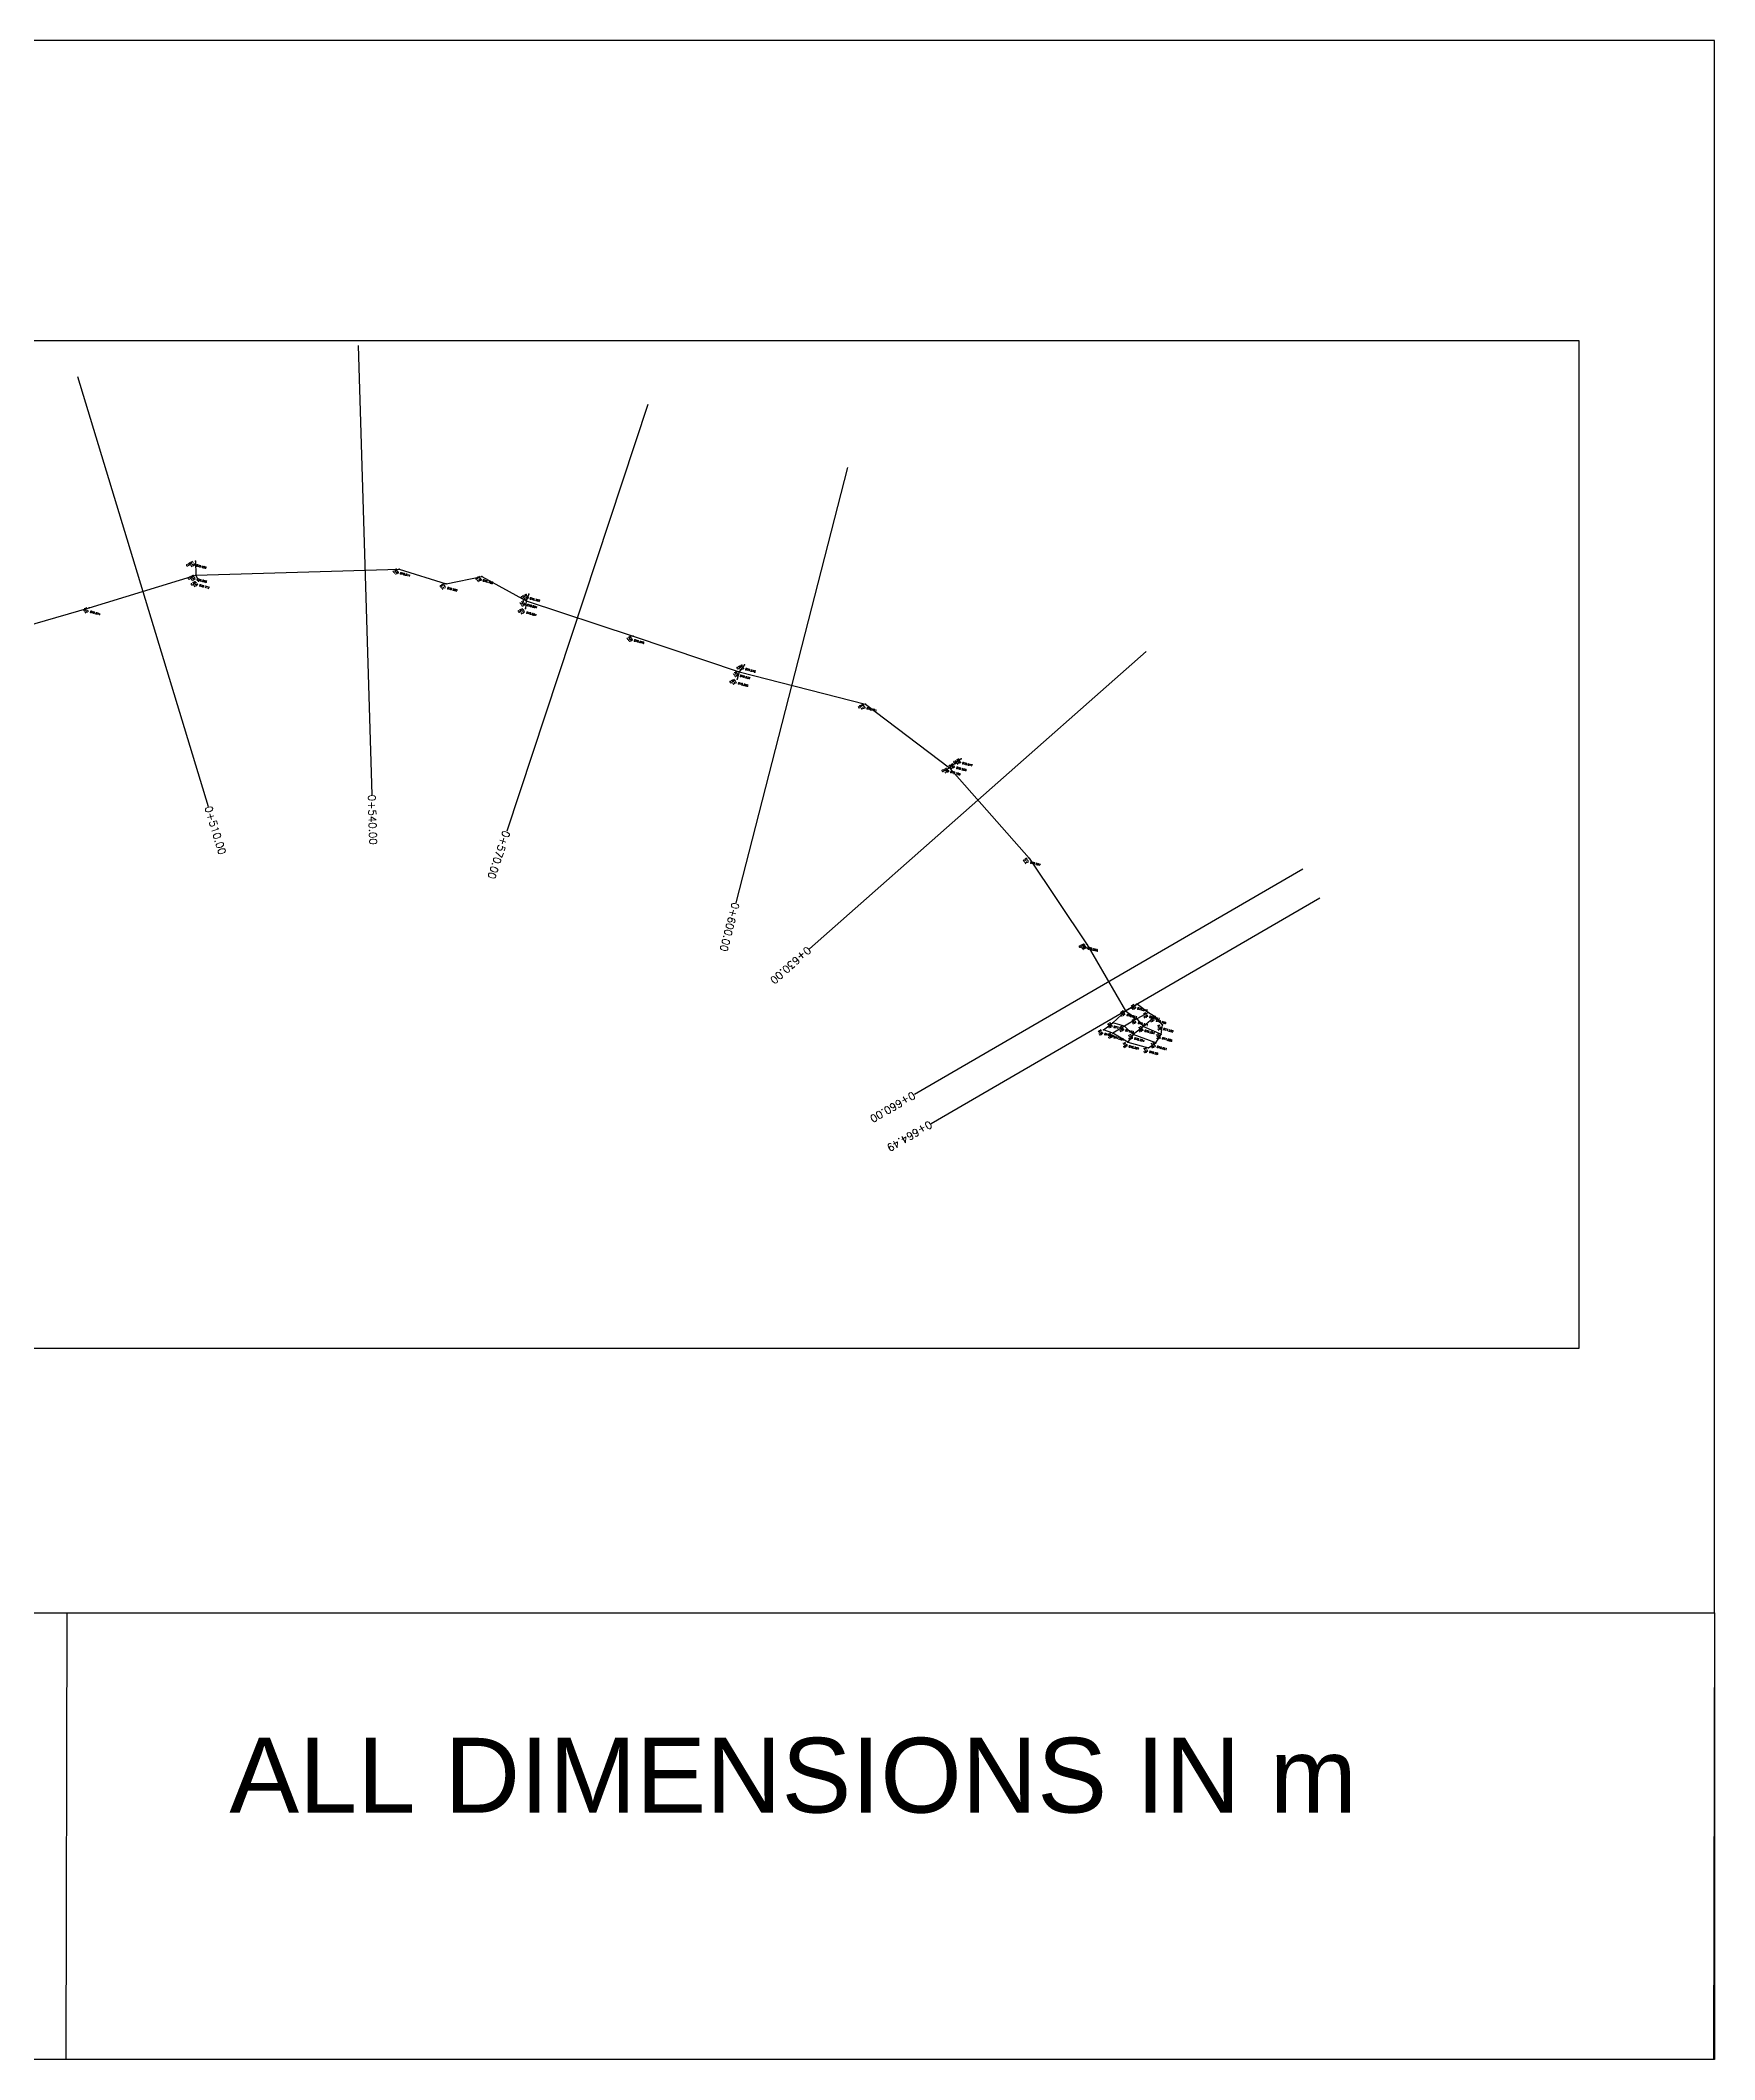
# Model space of a CAD drawing. Header units: millimetres. Extents: x 2640 to 12113, y 6003 to 13668.
# Drawn here: x 10265.6 to 10489.2, y 10493.6 to 10763.3 of the extents above; entities that cross this region are included whole.
import ezdxf
from ezdxf.enums import TextEntityAlignment as Align

# ---------------------------------------------------------------- set-up
doc = ezdxf.new("R2010")
doc.units = ezdxf.units.MM
for name, color, linetype in [('Boundary', 6, 'Continuous'), ('Chainage', 7, 'Continuous'), ('Points', 7, 'Continuous'), ('Points-ELV', 6, 'Continuous'), ('Points-NUM', 4, 'Continuous'), ('Points-TXT', 3, 'Continuous')]:
    doc.layers.add(name, color=color, linetype=linetype)
doc.styles.add('ROMANS', font='romans.shx')
doc.styles.get("Standard").update_dxf_attribs({"font": 'arial.ttf'})

# ---------------------------------------------------------------- blocks, each defined once
blk = doc.blocks.new('POINTS')
at = {"layer": 'Points'}
blk.add_line((0, 0), (0, 0), dxfattribs=at)
blk.add_point((0, 0), dxfattribs=at)
at = {"layer": 'Points-ELV', "style": 'ROMANS'}
blk.add_attdef('ELEV', text='', height=1, rotation=45, dxfattribs=at).set_placement((0, 0), align=Align.BOTTOM_LEFT)
at = {"layer": 'Points-NUM', "style": 'ROMANS'}
blk.add_attdef('PTNUM', text='', height=1, dxfattribs=at).set_placement((0, 0), align=Align.BOTTOM_RIGHT)
at = {"layer": 'Points-TXT', "style": 'ROMANS'}
blk.add_attdef('DESC', text='', height=1, dxfattribs=at).set_placement((0, 0), align=Align.BOTTOM_RIGHT)

msp = doc.modelspace()

# ---------------------------------------------------------------- linework, layer by layer
for p, q in [((10286.278, 10693.734, 0.229), (10286.339, 10691.864, 0.376)), ((10286.339, 10691.864, 0.376), (10286.674, 10691.064, 0.282)), ((10330.804, 10689.328, 0.362), (10330.432, 10688.445, 0.464)), ((10330.432, 10688.445, 0.464), (10330.349, 10687.428, 0.224)), ((10358.89, 10678.988, 0.507), (10358.623, 10677.99, 0.435)), ((10359.598, 10679.884, 0.386), (10358.89, 10678.988, 0.507)), ((10386.96, 10666.153, -0.448), (10386.414, 10665.747, -0.602)), ((10388.552, 10667.339), (10386.96, 10666.153, -0.448)), ((10408.786, 10632.115, -1.877), (10410.519, 10633.701, -1.394)), ((10410.489, 10633.684, -0.433), (10412.013, 10632.645, -1.076)), ((10410.519, 10633.701, -1.394), (10412.071, 10634.601, -1.394)), ((10413.536, 10633.46, -0.554), (10412.013, 10632.645, -1.076)), ((10412.071, 10634.601, -1.394), (10413.536, 10633.46, -0.554)), ((10414.436, 10632.938, -1.178), (10412.898, 10631.59, -1.393)), ((10413.536, 10633.46, -0.554), (10414.436, 10632.938, -1.178)), ((10415.409, 10631.821, -2.125), (10414.436, 10632.938, -1.178)), ((10407.539, 10631.156, -1.963), (10408.786, 10632.115, -1.877)), ((10408.799, 10630.723, -2.05), (10407.539, 10631.156, -1.963)), ((10410.337, 10631.647, -1.877), (10408.786, 10632.115, -1.877)), ((10410.337, 10631.647, -1.877), (10408.799, 10630.723, -2.05)), ((10410.797, 10629.503, -1.44), (10408.799, 10630.723, -2.05)), ((10412.013, 10632.645, -1.076), (10410.337, 10631.647, -1.877)), ((10411.519, 10630.549, -1.423), (10410.337, 10631.647, -1.877)), ((10411.519, 10630.549, -1.423), (10410.797, 10629.503, -1.44)), ((10412.898, 10631.59, -1.393), (10411.519, 10630.549, -1.423)), ((10414.54, 10629.442, -1.596), (10411.519, 10630.549, -1.423)), ((10412.013, 10632.645, -1.076), (10412.898, 10631.59, -1.393)), ((10412.898, 10631.59, -1.393), (10415.247, 10630.586, -1.962)), ((10414.54, 10629.442, -1.596), (10415.247, 10630.586, -1.962)), ((10415.247, 10630.586, -1.962), (10415.409, 10631.821, -2.125)), ((10410.797, 10629.503, -1.44), (10413.552, 10628.774, -1.596)), ((10413.552, 10628.774, -1.596), (10414.54, 10629.442, -1.596))]:
    msp.add_line(p, q)
for points in [[(9739.156, 10553.296), (10489.156, 10553.296), (10489.156, 10763.296), (9739.156, 10763.296)], [(9739.156, 10553.296), (10489.156, 10553.296), (10489.156, 10493.637), (9739.156, 10493.637)], [(10269.156, 10553.296), (10489.156, 10553.296), (10489.005, 10493.637), (10269.005, 10493.637)]]:
    msp.add_lwpolyline(points, close=True)
at = {"elevation": 879.506}
msp.add_lwpolyline([(10134.331, 10653.955), (10148.849, 10656.96), (10163.592, 10659.599), (10177.964, 10663.537), (10192.091, 10668.329), (10199.382, 10671.168), (10213.814, 10673.921), (10228.093, 10678.609), (10242.885, 10680.226), (10257.627, 10683.319), (10272.093, 10687.532), (10286.339, 10691.864), (10313.479, 10692.688), (10319.782, 10690.707), (10324.528, 10691.717), (10330.432, 10688.445), (10344.73, 10683.711), (10358.89, 10678.988), (10375.781, 10674.659), (10386.96, 10666.153), (10397.636, 10654.063), (10405.274, 10642.662), (10405.322, 10642.589), (10410.489, 10633.684)], dxfattribs=at)
at = {"layer": 'Boundary'}
msp.add_lwpolyline([(9758.736, 10673.752), (9758.736, 10723.223), (10471.006, 10723.223), (10471.006, 10588.606), (9758.398, 10588.606), (9758.736, 10673.752)], dxfattribs=at)
at = {"layer": 'Chainage'}
for p, q in [((10307.999, 10722.535), (10309.82, 10662.563)), ((10270.513, 10718.408), (10287.969, 10661.003)), ((10346.714, 10714.655), (10327.857, 10657.696)), ((10373.342, 10706.254), (10358.447, 10648.132)), ((10413.252, 10681.703), (10368.276, 10641.988)), ((10434.185, 10652.622), (10382.288, 10622.509)), ((10436.437, 10648.74), (10384.541, 10618.627))]:
    msp.add_line(p, q, dxfattribs=at)

# ---------------------------------------------------------------- block references
at = {"layer": 'Points', "linetype": 'Continuous'}
ref = msp.add_blockref('POINTS', (10286.278, 10693.734, 0.229), dxfattribs=dict(at, xscale=-1, rotation=210.1246328448745))
ref.add_attrib('PTNUM', '133', dxfattribs={"layer": 'Points-NUM', "height": 0.25, "rotation": 30.12463, "style": 'ROMANS'}).set_placement((10286.302, 10693.194, 0.229), align=Align.BOTTOM_RIGHT)
ref.add_attrib('DESC', 'C35R1', dxfattribs={"layer": 'Points-TXT', "height": 0.25, "rotation": 30.12463, "style": 'ROMANS'}).set_placement((10286.114, 10693.518, 0.229), align=Align.BOTTOM_RIGHT)
ref.add_attrib('ELEV', '879.659', dxfattribs={"layer": 'Points-ELV', "height": 0.25, "rotation": 345.12463, "style": 'ROMANS'}).set_placement((10286.359, 10693.007, 0.229), align=Align.BOTTOM_LEFT)
ref = msp.add_blockref('POINTS', (10313.479, 10692.688, 0.484), dxfattribs=dict(at, xscale=-1, rotation=210.1246328448745))
ref.add_attrib('PTNUM', '135', dxfattribs={"layer": 'Points-NUM', "height": 0.25, "rotation": 30.12463, "style": 'ROMANS'}).set_placement((10313.503, 10692.148, 0.484), align=Align.BOTTOM_RIGHT)
ref.add_attrib('DESC', 'L36', dxfattribs={"layer": 'Points-TXT', "height": 0.25, "rotation": 30.12463, "style": 'ROMANS'}).set_placement((10313.315, 10692.472, 0.484), align=Align.BOTTOM_RIGHT)
ref.add_attrib('ELEV', '879.914', dxfattribs={"layer": 'Points-ELV', "height": 0.25, "rotation": 345.12463, "style": 'ROMANS'}).set_placement((10313.56, 10691.961, 0.484), align=Align.BOTTOM_LEFT)
ref = msp.add_blockref('POINTS', (10286.339, 10691.864, 0.376), dxfattribs=dict(at, xscale=-1, rotation=210.1246328448745))
ref.add_attrib('PTNUM', '132', dxfattribs={"layer": 'Points-NUM', "height": 0.25, "rotation": 30.12463, "style": 'ROMANS'}).set_placement((10286.364, 10691.324, 0.376), align=Align.BOTTOM_RIGHT)
ref.add_attrib('DESC', 'C35R', dxfattribs={"layer": 'Points-TXT', "height": 0.25, "rotation": 30.12463, "style": 'ROMANS'}).set_placement((10286.176, 10691.649, 0.376), align=Align.BOTTOM_RIGHT)
ref.add_attrib('ELEV', '879.806', dxfattribs={"layer": 'Points-ELV', "height": 0.25, "rotation": 345.12463, "style": 'ROMANS'}).set_placement((10286.421, 10691.137, 0.376), align=Align.BOTTOM_LEFT)
ref = msp.add_blockref('POINTS', (10286.674, 10691.064, 0.282), dxfattribs=dict(at, xscale=-1, rotation=210.1246328448745))
ref.add_attrib('PTNUM', '134', dxfattribs={"layer": 'Points-NUM', "height": 0.25, "rotation": 30.12463, "style": 'ROMANS'}).set_placement((10286.698, 10690.524, 0.282), align=Align.BOTTOM_RIGHT)
ref.add_attrib('DESC', 'C35L', dxfattribs={"layer": 'Points-TXT', "height": 0.25, "rotation": 30.12463, "style": 'ROMANS'}).set_placement((10286.51, 10690.849, 0.282), align=Align.BOTTOM_RIGHT)
ref.add_attrib('ELEV', '879.712', dxfattribs={"layer": 'Points-ELV', "height": 0.25, "rotation": 345.12463, "style": 'ROMANS'}).set_placement((10286.755, 10690.337, 0.282), align=Align.BOTTOM_LEFT)
ref = msp.add_blockref('POINTS', (10319.782, 10690.707, 0.552), dxfattribs=dict(at, xscale=-1, rotation=210.1246328448745))
ref.add_attrib('PTNUM', '117', dxfattribs={"layer": 'Points-NUM', "height": 0.25, "rotation": 30.12463, "style": 'ROMANS'}).set_placement((10319.806, 10690.167, 0.552), align=Align.BOTTOM_RIGHT)
ref.add_attrib('DESC', 'CP3', dxfattribs={"layer": 'Points-TXT', "height": 0.25, "rotation": 30.12463, "style": 'ROMANS'}).set_placement((10319.618, 10690.492, 0.552), align=Align.BOTTOM_RIGHT)
ref.add_attrib('ELEV', '879.982', dxfattribs={"layer": 'Points-ELV', "height": 0.25, "rotation": 345.12463, "style": 'ROMANS'}).set_placement((10319.863, 10689.98, 0.552), align=Align.BOTTOM_LEFT)
ref = msp.add_blockref('POINTS', (10324.528, 10691.717, 0.358), dxfattribs=dict(at, xscale=-1, rotation=210.1246328448745))
ref.add_attrib('PTNUM', '118', dxfattribs={"layer": 'Points-NUM', "height": 0.25, "rotation": 30.12463, "style": 'ROMANS'}).set_placement((10324.553, 10691.177, 0.358), align=Align.BOTTOM_RIGHT)
ref.add_attrib('DESC', 'RF3', dxfattribs={"layer": 'Points-TXT', "height": 0.25, "rotation": 30.12463, "style": 'ROMANS'}).set_placement((10324.365, 10691.501, 0.358), align=Align.BOTTOM_RIGHT)
ref.add_attrib('ELEV', '879.788', dxfattribs={"layer": 'Points-ELV', "height": 0.25, "rotation": 345.12463, "style": 'ROMANS'}).set_placement((10324.61, 10690.99, 0.358), align=Align.BOTTOM_LEFT)
ref = msp.add_blockref('POINTS', (10330.804, 10689.328, 0.362), dxfattribs=dict(at, xscale=-1, rotation=210.1246328448745))
ref.add_attrib('PTNUM', '138', dxfattribs={"layer": 'Points-NUM', "height": 0.25, "rotation": 30.12463, "style": 'ROMANS'}).set_placement((10330.828, 10688.788, 0.362), align=Align.BOTTOM_RIGHT)
ref.add_attrib('DESC', 'C37R', dxfattribs={"layer": 'Points-TXT', "height": 0.25, "rotation": 30.12463, "style": 'ROMANS'}).set_placement((10330.64, 10689.112, 0.362), align=Align.BOTTOM_RIGHT)
ref.add_attrib('ELEV', '879.792', dxfattribs={"layer": 'Points-ELV', "height": 0.25, "rotation": 345.12463, "style": 'ROMANS'}).set_placement((10330.885, 10688.601, 0.362), align=Align.BOTTOM_LEFT)
ref = msp.add_blockref('POINTS', (10272.093, 10687.532, 0.244), dxfattribs=dict(at, xscale=-1, rotation=210.1246328448745))
ref.add_attrib('PTNUM', '131', dxfattribs={"layer": 'Points-NUM', "height": 0.25, "rotation": 30.12463, "style": 'ROMANS'}).set_placement((10272.117, 10686.992, 0.244), align=Align.BOTTOM_RIGHT)
ref.add_attrib('DESC', 'L34', dxfattribs={"layer": 'Points-TXT', "height": 0.25, "rotation": 30.12463, "style": 'ROMANS'}).set_placement((10271.929, 10687.316, 0.244), align=Align.BOTTOM_RIGHT)
ref.add_attrib('ELEV', '879.674', dxfattribs={"layer": 'Points-ELV', "height": 0.25, "rotation": 345.12463, "style": 'ROMANS'}).set_placement((10272.174, 10686.805, 0.244), align=Align.BOTTOM_LEFT)
ref = msp.add_blockref('POINTS', (10330.349, 10687.428, 0.224), dxfattribs=dict(at, xscale=-1, rotation=210.1246328448745))
ref.add_attrib('PTNUM', '137', dxfattribs={"layer": 'Points-NUM', "height": 0.25, "rotation": 30.12463, "style": 'ROMANS'}).set_placement((10330.373, 10686.888, 0.224), align=Align.BOTTOM_RIGHT)
ref.add_attrib('DESC', 'C37L', dxfattribs={"layer": 'Points-TXT', "height": 0.25, "rotation": 30.12463, "style": 'ROMANS'}).set_placement((10330.185, 10687.212, 0.224), align=Align.BOTTOM_RIGHT)
ref.add_attrib('ELEV', '879.654', dxfattribs={"layer": 'Points-ELV', "height": 0.25, "rotation": 345.12463, "style": 'ROMANS'}).set_placement((10330.43, 10686.701, 0.224), align=Align.BOTTOM_LEFT)
ref = msp.add_blockref('POINTS', (10330.432, 10688.445, 0.464), dxfattribs=dict(at, xscale=-1, rotation=210.1246328448745))
ref.add_attrib('PTNUM', '136', dxfattribs={"layer": 'Points-NUM', "height": 0.25, "rotation": 30.12463, "style": 'ROMANS'}).set_placement((10330.456, 10687.905, 0.464), align=Align.BOTTOM_RIGHT)
ref.add_attrib('DESC', 'L37', dxfattribs={"layer": 'Points-TXT', "height": 0.25, "rotation": 30.12463, "style": 'ROMANS'}).set_placement((10330.268, 10688.229, 0.464), align=Align.BOTTOM_RIGHT)
ref.add_attrib('ELEV', '879.894', dxfattribs={"layer": 'Points-ELV', "height": 0.25, "rotation": 345.12463, "style": 'ROMANS'}).set_placement((10330.513, 10687.718, 0.464), align=Align.BOTTOM_LEFT)
ref = msp.add_blockref('POINTS', (10344.73, 10683.711, 0.549), dxfattribs=dict(at, xscale=-1, rotation=210.1246328448745))
ref.add_attrib('PTNUM', '139', dxfattribs={"layer": 'Points-NUM', "height": 0.25, "rotation": 30.12463, "style": 'ROMANS'}).set_placement((10344.754, 10683.171, 0.549), align=Align.BOTTOM_RIGHT)
ref.add_attrib('DESC', 'L38', dxfattribs={"layer": 'Points-TXT', "height": 0.25, "rotation": 30.12463, "style": 'ROMANS'}).set_placement((10344.566, 10683.495, 0.549), align=Align.BOTTOM_RIGHT)
ref.add_attrib('ELEV', '879.979', dxfattribs={"layer": 'Points-ELV', "height": 0.25, "rotation": 345.12463, "style": 'ROMANS'}).set_placement((10344.811, 10682.984, 0.549), align=Align.BOTTOM_LEFT)
ref = msp.add_blockref('POINTS', (10358.89, 10678.988, 0.507), dxfattribs=dict(at, xscale=-1, rotation=210.1246328448745))
ref.add_attrib('PTNUM', '140', dxfattribs={"layer": 'Points-NUM', "height": 0.25, "rotation": 30.12463, "style": 'ROMANS'}).set_placement((10358.914, 10678.448, 0.507), align=Align.BOTTOM_RIGHT)
ref.add_attrib('DESC', 'L39', dxfattribs={"layer": 'Points-TXT', "height": 0.25, "rotation": 30.12463, "style": 'ROMANS'}).set_placement((10358.726, 10678.772, 0.507), align=Align.BOTTOM_RIGHT)
ref.add_attrib('ELEV', '879.937', dxfattribs={"layer": 'Points-ELV', "height": 0.25, "rotation": 345.12463, "style": 'ROMANS'}).set_placement((10358.971, 10678.261, 0.507), align=Align.BOTTOM_LEFT)
ref = msp.add_blockref('POINTS', (10359.598, 10679.884, 0.386), dxfattribs=dict(at, xscale=-1, rotation=210.1246328448745))
ref.add_attrib('PTNUM', '142', dxfattribs={"layer": 'Points-NUM', "height": 0.25, "rotation": 30.12463, "style": 'ROMANS'}).set_placement((10359.622, 10679.344, 0.386), align=Align.BOTTOM_RIGHT)
ref.add_attrib('DESC', 'C39R', dxfattribs={"layer": 'Points-TXT', "height": 0.25, "rotation": 30.12463, "style": 'ROMANS'}).set_placement((10359.434, 10679.668, 0.386), align=Align.BOTTOM_RIGHT)
ref.add_attrib('ELEV', '879.816', dxfattribs={"layer": 'Points-ELV', "height": 0.25, "rotation": 345.12463, "style": 'ROMANS'}).set_placement((10359.679, 10679.157, 0.386), align=Align.BOTTOM_LEFT)
ref = msp.add_blockref('POINTS', (10358.623, 10677.99, 0.435), dxfattribs=dict(at, xscale=-1, rotation=210.1246328448745))
ref.add_attrib('PTNUM', '141', dxfattribs={"layer": 'Points-NUM', "height": 0.25, "rotation": 30.12463, "style": 'ROMANS'}).set_placement((10358.648, 10677.45, 0.435), align=Align.BOTTOM_RIGHT)
ref.add_attrib('DESC', 'C39L', dxfattribs={"layer": 'Points-TXT', "height": 0.25, "rotation": 30.12463, "style": 'ROMANS'}).set_placement((10358.46, 10677.775, 0.435), align=Align.BOTTOM_RIGHT)
ref.add_attrib('ELEV', '879.865', dxfattribs={"layer": 'Points-ELV', "height": 0.25, "rotation": 345.12463, "style": 'ROMANS'}).set_placement((10358.705, 10677.263, 0.435), align=Align.BOTTOM_LEFT)
ref = msp.add_blockref('POINTS', (10375.781, 10674.659, 0.291), dxfattribs=dict(at, xscale=-1, rotation=210.1246328448745))
ref.add_attrib('PTNUM', '143', dxfattribs={"layer": 'Points-NUM', "height": 0.25, "rotation": 30.12463, "style": 'ROMANS'}).set_placement((10375.805, 10674.119, 0.291), align=Align.BOTTOM_RIGHT)
ref.add_attrib('DESC', 'LS40', dxfattribs={"layer": 'Points-TXT', "height": 0.25, "rotation": 30.12463, "style": 'ROMANS'}).set_placement((10375.617, 10674.444, 0.291), align=Align.BOTTOM_RIGHT)
ref.add_attrib('ELEV', '879.721', dxfattribs={"layer": 'Points-ELV', "height": 0.25, "rotation": 345.12463, "style": 'ROMANS'}).set_placement((10375.862, 10673.932, 0.291), align=Align.BOTTOM_LEFT)
ref = msp.add_blockref('POINTS', (10386.96, 10666.153, -0.448), dxfattribs=dict(at, xscale=-1, rotation=210.1246328448745))
ref.add_attrib('PTNUM', '145', dxfattribs={"layer": 'Points-NUM', "height": 0.25, "rotation": 30.12463, "style": 'ROMANS'}).set_placement((10386.985, 10665.614, -0.448), align=Align.BOTTOM_RIGHT)
ref.add_attrib('DESC', 'C41L', dxfattribs={"layer": 'Points-TXT', "height": 0.25, "rotation": 30.12463, "style": 'ROMANS'}).set_placement((10386.796, 10665.938, -0.448), align=Align.BOTTOM_RIGHT)
ref.add_attrib('ELEV', '879.199', dxfattribs={"layer": 'Points-ELV', "height": 0.25, "rotation": 345.12463, "style": 'ROMANS'}).set_placement((10387.041, 10665.426, -0.448), align=Align.BOTTOM_LEFT)
ref = msp.add_blockref('POINTS', (10387.766, 10666.711, -0.138), dxfattribs=dict(at, xscale=-1, rotation=210.1246328448745))
ref.add_attrib('PTNUM', '144', dxfattribs={"layer": 'Points-NUM', "height": 0.25, "rotation": 30.12463, "style": 'ROMANS'}).set_placement((10387.79, 10666.171, -0.138), align=Align.BOTTOM_RIGHT)
ref.add_attrib('DESC', 'LS41', dxfattribs={"layer": 'Points-TXT', "height": 0.25, "rotation": 30.12463, "style": 'ROMANS'}).set_placement((10387.602, 10666.496, -0.138), align=Align.BOTTOM_RIGHT)
ref.add_attrib('ELEV', '879.509', dxfattribs={"layer": 'Points-ELV', "height": 0.25, "rotation": 345.12463, "style": 'ROMANS'}).set_placement((10387.847, 10665.984, -0.138), align=Align.BOTTOM_LEFT)
ref = msp.add_blockref('POINTS', (10388.552, 10667.339), dxfattribs=dict(at, xscale=-1, rotation=210.1246328448745))
ref.add_attrib('PTNUM', '146', dxfattribs={"layer": 'Points-NUM', "height": 0.25, "rotation": 30.12463, "style": 'ROMANS'}).set_placement((10388.577, 10666.799), align=Align.BOTTOM_RIGHT)
ref.add_attrib('DESC', 'C41R', dxfattribs={"layer": 'Points-TXT', "height": 0.25, "rotation": 30.12463, "style": 'ROMANS'}).set_placement((10388.389, 10667.123), align=Align.BOTTOM_RIGHT)
ref.add_attrib('ELEV', '879.647', dxfattribs={"layer": 'Points-ELV', "height": 0.25, "rotation": 345.12463, "style": 'ROMANS'}).set_placement((10388.634, 10666.612), align=Align.BOTTOM_LEFT)
ref = msp.add_blockref('POINTS', (10397.636, 10654.063, -0.14), dxfattribs=dict(at, xscale=-1, rotation=210.1246328448745))
ref.add_attrib('PTNUM', '147', dxfattribs={"layer": 'Points-NUM', "height": 0.25, "rotation": 30.12463, "style": 'ROMANS'}).set_placement((10397.66, 10653.524, -0.14), align=Align.BOTTOM_RIGHT)
ref.add_attrib('DESC', 'L42', dxfattribs={"layer": 'Points-TXT', "height": 0.25, "rotation": 30.12463, "style": 'ROMANS'}).set_placement((10397.472, 10653.848, -0.14), align=Align.BOTTOM_RIGHT)
ref.add_attrib('ELEV', '879.507', dxfattribs={"layer": 'Points-ELV', "height": 0.25, "rotation": 345.12463, "style": 'ROMANS'}).set_placement((10397.717, 10653.336, -0.14), align=Align.BOTTOM_LEFT)
ref = msp.add_blockref('POINTS', (10405.274, 10642.662, -0.435), dxfattribs=dict(at, xscale=-1, rotation=210.1246328448745))
ref.add_attrib('PTNUM', '149', dxfattribs={"layer": 'Points-NUM', "height": 0.25, "rotation": 30.12463, "style": 'ROMANS'}).set_placement((10405.298, 10642.122, -0.435), align=Align.BOTTOM_RIGHT)
ref.add_attrib('DESC', 'C43L', dxfattribs={"layer": 'Points-TXT', "height": 0.25, "rotation": 30.12463, "style": 'ROMANS'}).set_placement((10405.11, 10642.446, -0.435), align=Align.BOTTOM_RIGHT)
ref.add_attrib('ELEV', '879.212', dxfattribs={"layer": 'Points-ELV', "height": 0.25, "rotation": 345.12463, "style": 'ROMANS'}).set_placement((10405.355, 10641.935, -0.435), align=Align.BOTTOM_LEFT)
ref = msp.add_blockref('POINTS', (10405.322, 10642.589, -0.433), dxfattribs=dict(at, xscale=-1, rotation=210.1246328448745))
ref.add_attrib('PTNUM', '148', dxfattribs={"layer": 'Points-NUM', "height": 0.25, "rotation": 30.12463, "style": 'ROMANS'}).set_placement((10405.346, 10642.049, -0.433), align=Align.BOTTOM_RIGHT)
ref.add_attrib('DESC', 'L43', dxfattribs={"layer": 'Points-TXT', "height": 0.25, "rotation": 30.12463, "style": 'ROMANS'}).set_placement((10405.158, 10642.374, -0.433), align=Align.BOTTOM_RIGHT)
ref.add_attrib('ELEV', '879.214', dxfattribs={"layer": 'Points-ELV', "height": 0.25, "rotation": 345.12463, "style": 'ROMANS'}).set_placement((10405.403, 10641.862, -0.433), align=Align.BOTTOM_LEFT)
ref = msp.add_blockref('POINTS', (10410.519, 10633.701, -1.394), dxfattribs=dict(at, xscale=-1, rotation=210.1246328448745))
ref.add_attrib('PTNUM', '154', dxfattribs={"layer": 'Points-NUM', "height": 0.25, "rotation": 30.12463, "style": 'ROMANS'}).set_placement((10410.543, 10633.161, -1.394), align=Align.BOTTOM_RIGHT)
ref.add_attrib('DESC', 'W2', dxfattribs={"layer": 'Points-TXT', "height": 0.25, "rotation": 30.12463, "style": 'ROMANS'}).set_placement((10410.355, 10633.485, -1.394), align=Align.BOTTOM_RIGHT)
ref.add_attrib('ELEV', '878.253', dxfattribs={"layer": 'Points-ELV', "height": 0.25, "rotation": 345.12463, "style": 'ROMANS'}).set_placement((10410.6, 10632.974, -1.394), align=Align.BOTTOM_LEFT)
ref = msp.add_blockref('POINTS', (10411.948, 10634.572, -0.701), dxfattribs=dict(at, xscale=-1, rotation=210.1246328448745))
ref.add_attrib('PTNUM', '153', dxfattribs={"layer": 'Points-NUM', "height": 0.25, "rotation": 30.12463, "style": 'ROMANS'}).set_placement((10411.972, 10634.032, -0.701), align=Align.BOTTOM_RIGHT)
ref.add_attrib('DESC', 'W1', dxfattribs={"layer": 'Points-TXT', "height": 0.25, "rotation": 30.12463, "style": 'ROMANS'}).set_placement((10411.784, 10634.356, -0.701), align=Align.BOTTOM_RIGHT)
ref.add_attrib('ELEV', '878.946', dxfattribs={"layer": 'Points-ELV', "height": 0.25, "rotation": 345.12463, "style": 'ROMANS'}).set_placement((10412.029, 10633.845, -0.701), align=Align.BOTTOM_LEFT)
ref = msp.add_blockref('POINTS', (10413.536, 10633.46, -0.554), dxfattribs=dict(at, xscale=-1, rotation=210.1246328448745))
ref.add_attrib('PTNUM', '150', dxfattribs={"layer": 'Points-NUM', "height": 0.25, "rotation": 30.12463, "style": 'ROMANS'}).set_placement((10413.56, 10632.92, -0.554), align=Align.BOTTOM_RIGHT)
ref.add_attrib('DESC', 'V1', dxfattribs={"layer": 'Points-TXT', "height": 0.25, "rotation": 30.12463, "style": 'ROMANS'}).set_placement((10413.372, 10633.244, -0.554), align=Align.BOTTOM_RIGHT)
ref.add_attrib('ELEV', '879.093', dxfattribs={"layer": 'Points-ELV', "height": 0.25, "rotation": 345.12463, "style": 'ROMANS'}).set_placement((10413.617, 10632.733, -0.554), align=Align.BOTTOM_LEFT)
ref = msp.add_blockref('POINTS', (10414.436, 10632.938, -1.178), dxfattribs=dict(at, xscale=-1, rotation=210.1246328448745))
ref.add_attrib('PTNUM', '157', dxfattribs={"layer": 'Points-NUM', "height": 0.25, "rotation": 30.12463, "style": 'ROMANS'}).set_placement((10414.46, 10632.398, -1.178), align=Align.BOTTOM_RIGHT)
ref.add_attrib('DESC', 'X1', dxfattribs={"layer": 'Points-TXT', "height": 0.25, "rotation": 30.12463, "style": 'ROMANS'}).set_placement((10414.272, 10632.722, -1.178), align=Align.BOTTOM_RIGHT)
ref.add_attrib('ELEV', '878.469', dxfattribs={"layer": 'Points-ELV', "height": 0.25, "rotation": 345.12463, "style": 'ROMANS'}).set_placement((10414.517, 10632.211, -1.178), align=Align.BOTTOM_LEFT)
ref = msp.add_blockref('POINTS', (10407.539, 10631.156, -1.963), dxfattribs=dict(at, xscale=-1, rotation=210.1246328448745))
ref.add_attrib('PTNUM', '156', dxfattribs={"layer": 'Points-NUM', "height": 0.25, "rotation": 30.12463, "style": 'ROMANS'}).set_placement((10407.564, 10630.616, -1.963), align=Align.BOTTOM_RIGHT)
ref.add_attrib('DESC', 'W4', dxfattribs={"layer": 'Points-TXT', "height": 0.25, "rotation": 30.12463, "style": 'ROMANS'}).set_placement((10407.375, 10630.94, -1.963), align=Align.BOTTOM_RIGHT)
ref.add_attrib('ELEV', '877.684', dxfattribs={"layer": 'Points-ELV', "height": 0.25, "rotation": 345.12463, "style": 'ROMANS'}).set_placement((10407.621, 10630.429, -1.963), align=Align.BOTTOM_LEFT)
ref = msp.add_blockref('POINTS', (10408.786, 10632.115, -1.877), dxfattribs=dict(at, xscale=-1, rotation=210.1246328448745))
ref.add_attrib('PTNUM', '155', dxfattribs={"layer": 'Points-NUM', "height": 0.25, "rotation": 30.12463, "style": 'ROMANS'}).set_placement((10408.811, 10631.575, -1.877), align=Align.BOTTOM_RIGHT)
ref.add_attrib('DESC', 'W3', dxfattribs={"layer": 'Points-TXT', "height": 0.25, "rotation": 30.12463, "style": 'ROMANS'}).set_placement((10408.622, 10631.9, -1.877), align=Align.BOTTOM_RIGHT)
ref.add_attrib('ELEV', '877.77', dxfattribs={"layer": 'Points-ELV', "height": 0.25, "rotation": 345.12463, "style": 'ROMANS'}).set_placement((10408.868, 10631.388, -1.877), align=Align.BOTTOM_LEFT)
ref = msp.add_blockref('POINTS', (10408.799, 10630.723, -2.05), dxfattribs=dict(at, xscale=-1, rotation=210.1246328448745))
ref.add_attrib('PTNUM', '152', dxfattribs={"layer": 'Points-NUM', "height": 0.25, "rotation": 30.12463, "style": 'ROMANS'}).set_placement((10408.823, 10630.183, -2.05), align=Align.BOTTOM_RIGHT)
ref.add_attrib('DESC', 'V4', dxfattribs={"layer": 'Points-TXT', "height": 0.25, "rotation": 30.12463, "style": 'ROMANS'}).set_placement((10408.635, 10630.508, -2.05), align=Align.BOTTOM_RIGHT)
ref.add_attrib('ELEV', '877.597', dxfattribs={"layer": 'Points-ELV', "height": 0.25, "rotation": 345.12463, "style": 'ROMANS'}).set_placement((10408.88, 10629.996, -2.05), align=Align.BOTTOM_LEFT)
ref = msp.add_blockref('POINTS', (10410.337, 10631.647, -1.877), dxfattribs=dict(at, xscale=-1, rotation=210.1246328448745))
ref.add_attrib('PTNUM', '155', dxfattribs={"layer": 'Points-NUM', "height": 0.25, "rotation": 30.12463, "style": 'ROMANS'}).set_placement((10410.361, 10631.107, -1.877), align=Align.BOTTOM_RIGHT)
ref.add_attrib('DESC', 'V3', dxfattribs={"layer": 'Points-TXT', "height": 0.25, "rotation": 30.12463, "style": 'ROMANS'}).set_placement((10410.173, 10631.432, -1.877), align=Align.BOTTOM_RIGHT)
ref.add_attrib('ELEV', '877.65', dxfattribs={"layer": 'Points-ELV', "height": 0.25, "rotation": 345.12463, "style": 'ROMANS'}).set_placement((10410.418, 10630.92, -1.877), align=Align.BOTTOM_LEFT)
ref = msp.add_blockref('POINTS', (10411.519, 10630.549, -1.423), dxfattribs=dict(at, xscale=-1, rotation=210.1246328448745))
ref.add_attrib('PTNUM', '159', dxfattribs={"layer": 'Points-NUM', "height": 0.25, "rotation": 30.12463, "style": 'ROMANS'}).set_placement((10411.544, 10630.009, -1.423), align=Align.BOTTOM_RIGHT)
ref.add_attrib('DESC', 'X3', dxfattribs={"layer": 'Points-TXT', "height": 0.25, "rotation": 30.12463, "style": 'ROMANS'}).set_placement((10411.355, 10630.333, -1.423), align=Align.BOTTOM_RIGHT)
ref.add_attrib('ELEV', '878.224', dxfattribs={"layer": 'Points-ELV', "height": 0.25, "rotation": 345.12463, "style": 'ROMANS'}).set_placement((10411.601, 10629.822, -1.423), align=Align.BOTTOM_LEFT)
ref = msp.add_blockref('POINTS', (10412.013, 10632.645, -1.076), dxfattribs=dict(at, xscale=-1, rotation=210.1246328448745))
ref.add_attrib('PTNUM', '151', dxfattribs={"layer": 'Points-NUM', "height": 0.25, "rotation": 30.12463, "style": 'ROMANS'}).set_placement((10412.037, 10632.105, -1.076), align=Align.BOTTOM_RIGHT)
ref.add_attrib('DESC', 'V2', dxfattribs={"layer": 'Points-TXT', "height": 0.25, "rotation": 30.12463, "style": 'ROMANS'}).set_placement((10411.849, 10632.43, -1.076), align=Align.BOTTOM_RIGHT)
ref.add_attrib('ELEV', '878.571', dxfattribs={"layer": 'Points-ELV', "height": 0.25, "rotation": 345.12463, "style": 'ROMANS'}).set_placement((10412.094, 10631.918, -1.076), align=Align.BOTTOM_LEFT)
ref = msp.add_blockref('POINTS', (10412.898, 10631.59, -1.393), dxfattribs=dict(at, xscale=-1, rotation=210.1246328448745))
ref.add_attrib('PTNUM', '158', dxfattribs={"layer": 'Points-NUM', "height": 0.25, "rotation": 30.12463, "style": 'ROMANS'}).set_placement((10412.922, 10631.05, -1.393), align=Align.BOTTOM_RIGHT)
ref.add_attrib('DESC', 'X2', dxfattribs={"layer": 'Points-TXT', "height": 0.25, "rotation": 30.12463, "style": 'ROMANS'}).set_placement((10412.734, 10631.374, -1.393), align=Align.BOTTOM_RIGHT)
ref.add_attrib('ELEV', '878.254', dxfattribs={"layer": 'Points-ELV', "height": 0.25, "rotation": 345.12463, "style": 'ROMANS'}).set_placement((10412.979, 10630.863, -1.393), align=Align.BOTTOM_LEFT)
ref = msp.add_blockref('POINTS', (10415.247, 10630.586, -1.962), dxfattribs=dict(at, xscale=-1, rotation=210.1246328448745))
ref.add_attrib('PTNUM', '162', dxfattribs={"layer": 'Points-NUM', "height": 0.25, "rotation": 30.12463, "style": 'ROMANS'}).set_placement((10415.271, 10630.046, -1.962), align=Align.BOTTOM_RIGHT)
ref.add_attrib('DESC', 'Z2', dxfattribs={"layer": 'Points-TXT', "height": 0.25, "rotation": 30.12463, "style": 'ROMANS'}).set_placement((10415.083, 10630.371, -1.962), align=Align.BOTTOM_RIGHT)
ref.add_attrib('ELEV', '877.685', dxfattribs={"layer": 'Points-ELV', "height": 0.25, "rotation": 345.12463, "style": 'ROMANS'}).set_placement((10415.328, 10629.859, -1.962), align=Align.BOTTOM_LEFT)
ref = msp.add_blockref('POINTS', (10415.409, 10631.821, -2.125), dxfattribs=dict(at, xscale=-1, rotation=210.1246328448745))
ref.add_attrib('PTNUM', '161', dxfattribs={"layer": 'Points-NUM', "height": 0.25, "rotation": 30.12463, "style": 'ROMANS'}).set_placement((10415.434, 10631.281, -2.125), align=Align.BOTTOM_RIGHT)
ref.add_attrib('DESC', 'Z1', dxfattribs={"layer": 'Points-TXT', "height": 0.25, "rotation": 30.12463, "style": 'ROMANS'}).set_placement((10415.245, 10631.606, -2.125), align=Align.BOTTOM_RIGHT)
ref.add_attrib('ELEV', '877.522', dxfattribs={"layer": 'Points-ELV', "height": 0.25, "rotation": 345.12463, "style": 'ROMANS'}).set_placement((10415.491, 10631.094, -2.125), align=Align.BOTTOM_LEFT)
ref = msp.add_blockref('POINTS', (10410.797, 10629.503, -1.44), dxfattribs=dict(at, xscale=-1, rotation=210.1246328448745))
ref.add_attrib('PTNUM', '160', dxfattribs={"layer": 'Points-NUM', "height": 0.25, "rotation": 30.12463, "style": 'ROMANS'}).set_placement((10410.822, 10628.963, -1.44), align=Align.BOTTOM_RIGHT)
ref.add_attrib('DESC', 'X4', dxfattribs={"layer": 'Points-TXT', "height": 0.25, "rotation": 30.12463, "style": 'ROMANS'}).set_placement((10410.633, 10629.288, -1.44), align=Align.BOTTOM_RIGHT)
ref.add_attrib('ELEV', '878.207', dxfattribs={"layer": 'Points-ELV', "height": 0.25, "rotation": 345.12463, "style": 'ROMANS'}).set_placement((10410.879, 10628.776, -1.44), align=Align.BOTTOM_LEFT)
ref = msp.add_blockref('POINTS', (10413.552, 10628.774, -1.596), dxfattribs=dict(at, xscale=-1, rotation=210.1246328448745))
ref.add_attrib('PTNUM', '164', dxfattribs={"layer": 'Points-NUM', "height": 0.25, "rotation": 30.12463, "style": 'ROMANS'}).set_placement((10413.576, 10628.234, -1.596), align=Align.BOTTOM_RIGHT)
ref.add_attrib('DESC', 'Z4', dxfattribs={"layer": 'Points-TXT', "height": 0.25, "rotation": 30.12463, "style": 'ROMANS'}).set_placement((10413.388, 10628.559, -1.596), align=Align.BOTTOM_RIGHT)
ref.add_attrib('ELEV', '878.20', dxfattribs={"layer": 'Points-ELV', "height": 0.25, "rotation": 345.12463, "style": 'ROMANS'}).set_placement((10413.633, 10628.047, -1.596), align=Align.BOTTOM_LEFT)
ref = msp.add_blockref('POINTS', (10414.54, 10629.442, -1.596), dxfattribs=dict(at, xscale=-1, rotation=210.1246328448745))
ref.add_attrib('PTNUM', '163', dxfattribs={"layer": 'Points-NUM', "height": 0.25, "rotation": 30.12463, "style": 'ROMANS'}).set_placement((10414.564, 10628.902, -1.596), align=Align.BOTTOM_RIGHT)
ref.add_attrib('DESC', 'Z3', dxfattribs={"layer": 'Points-TXT', "height": 0.25, "rotation": 30.12463, "style": 'ROMANS'}).set_placement((10414.376, 10629.226, -1.596), align=Align.BOTTOM_RIGHT)
ref.add_attrib('ELEV', '878.051', dxfattribs={"layer": 'Points-ELV', "height": 0.25, "rotation": 345.12463, "style": 'ROMANS'}).set_placement((10414.621, 10628.715, -1.596), align=Align.BOTTOM_LEFT)

# ---------------------------------------------------------------- texts
at = {"insert": (10290.807, 10536.618), "char_height": 10, "attachment_point": 1}
msp.add_mtext_dynamic_manual_height_columns('ALL DIMENSIONS IN m', width=240, gutter_width=500, heights=[0], dxfattribs=at)
at = {"layer": 'Chainage', "style": 'ROMANS'}
for s, rotation, p in [('0+540.00', 271.73884, (10309.82, 10662.563)), ('0+510.00', 286.9143, (10287.969, 10661.003)), ('0+570.00', 251.68203, (10327.857, 10657.696)), ('0+600.00', 255.62652, (10358.447, 10648.132)), ('0+630.00', 221.44502, (10368.276, 10641.988)), ('0+660.00', 210.12463, (10382.288, 10622.509)), ('0+664.49', 210.12463, (10384.541, 10618.627))]:
    msp.add_text(s, height=1, rotation=rotation, dxfattribs=at).set_placement(p, align=Align.MIDDLE_LEFT)

doc.saveas('drawing.dxf')
